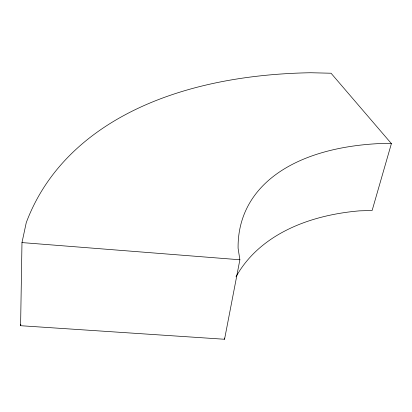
<?xml version="1.0" encoding="UTF-8"?>
<svg xmlns="http://www.w3.org/2000/svg" width="412" height="412" viewBox="0 0 412 412"><rect width="100%" height="100%" fill="white"/><g stroke="black" fill="none" stroke-linecap="round" stroke-linejoin="round"><path stroke-width="0.62" d="M391.4 143.603L378.319 143.633A307.053 159.593 23.3 0 0 238.095 248.251L239.877 259.771L224.55 339.261L20.6 325.712L21.98 242.586L26.255 222.655A606.85 334.446 26.8 0 1 310.751 72.739L331.047 73.233L391.4 143.603L372.129 210.491L359.599 210.841A286.685 169.404 26.2 0 0 235.999 276.843M20.6 325.712L20.837 324.46M21.98 242.586L239.877 259.771M224.411 338.041L224.55 339.261"/></g></svg>
